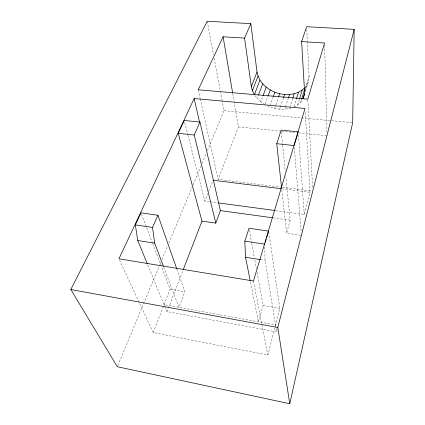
<?xml version="1.0" encoding="UTF-8"?>
<svg xmlns="http://www.w3.org/2000/svg" width="425" height="425" viewBox="0 0 425 425"><rect width="100%" height="100%" fill="white"/><g stroke="black" fill="none" stroke-linecap="round" stroke-linejoin="round"><path stroke-width="0.32" stroke-dasharray="2.12 1.59" d="M305.384 91.279L308.816 80.054L309.113 75.958L307.392 41.825M164.868 306.367L167.014 311.615L276.733 331.952L277.387 329.391M268.802 232.379L279.836 308.348L275.522 324.971L265.088 260.344L264.743 244.784M119.526 259.978L153.181 332.552L267.808 355.008L275.602 324.96L164.008 304.619L147.512 264.323M275.655 210.587L304.273 214.423L310.011 192.302L305.177 111.111M300.826 235.259L286.615 233.229L290.206 220.187L285.839 176.874M257.056 272.367L263.091 305.416L258.496 321.863L250.458 281.833M305.421 90.722L308.816 80.054M293.813 107.158L297.617 104.991L300.703 102.181L301.66 99.073M304.916 88.496L305.299 87.252L307.519 83.868M305.277 88.432L309.113 75.958M297.617 104.991L299.354 99.402M294.01 106.537L296.358 99.105M289.845 107.371L292.623 98.722M267.352 105.708C272.664 108.433 278.726 109.512 284.67 109.305L285.281 107.456M285.483 106.84L288.315 98.212M279.666 109.23L280.288 107.387M280.495 106.771L283.379 98.17M274.608 108.391L278.402 97.362M270.103 105.602L273.11 97.049M265.248 103.976L267.877 96.661M265.025 104.587L260.833 101.745L262.847 96.268M176.864 269.152L184.785 291.704L178.925 307.344L163.779 267.224M260.833 101.745L257.247 98.403L258.384 95.365M167.014 311.615L182.952 270.374M281.897 187.292L218.11 179.403L238.404 126.894L234.191 102.08M164.008 304.619L170.096 289.127L161.622 266.942M153.181 332.552L163.678 305.835M209.419 201.721L204.818 201.105L207.713 193.742M208.675 191.287L212.532 181.47M117.805 365.5L159.678 265.041M159.933 264.43L160.958 261.981M161.978 259.532L167.593 246.054M168.868 242.994L192.105 187.25M193.125 184.801L200.786 166.425M202.061 163.359L206.146 153.558M207.421 150.498L224.018 110.681L222.19 100.959M300.703 102.181L302.945 98.818M291.316 107.987L284.67 109.305M224.018 110.681L330.905 120.679M331.564 120.737L352.017 122.65M238.404 126.894L281.053 131.155M281.711 131.224L298.111 132.86M298.77 132.929L326.984 135.745M282.556 187.372L312.147 191.032M281.828 188.801L310.011 192.302M210.077 201.806L217.967 202.863M273.243 217.86L290.206 220.187M260.525 259.632L265.088 260.344M170.096 289.127L184.785 291.704M263.091 305.416L279.836 308.348M255.112 95.604L257.247 98.403M164.156 304.619L164.629 305.788M141.435 214.078L146.365 226.987M146.598 227.598L152.469 242.967M152.702 243.583L161.388 266.326M184.726 122.405L187.829 134.56M187.993 135.203L204.818 201.105M198.236 89.792L200.095 98.175M200.239 98.818L218.11 179.403M253.465 281.021L261.768 323.855M261.896 324.503L267.808 355.008M207.188 21.25L213.531 54.947M214.136 58.188L220.24 90.589M220.363 91.237L222.068 100.311M249.358 230.244L251.611 242.558M251.727 243.206L254.331 257.46M254.803 260.052L256.344 268.478M232.751 93.59L234.079 101.426M275.602 324.96L276.733 331.952M281.817 189.789L286.615 233.229M281.329 132.101L282.588 144.612M282.657 145.27L285.308 171.61M294.318 147.533L301.203 232.05M298.493 135.134L304.273 214.423M307.838 99.811L312.625 187.808M306.765 29.352L307.36 41.167M324.626 45.002L326.883 131.771"/><path stroke-width="0.64" d="M304.47 93.835L302.945 98.818L304.236 95.019L304.513 90.929L301.617 41.602L306.632 26.727L354.179 29.346L352.676 122.713L289.765 403.75L117.295 366.727L70.821 289.515L207.188 21.25L250.819 23.651L257.013 72.016C260.615 92.012 289.526 102.064 304.433 88.065M289.765 403.75L277.801 327.473L354.179 29.346M265.285 242.271L266.209 239.169M266.581 237.931L268.43 231.726M298.063 132.451L294.153 145.552L276.733 143.714L281.127 130.124L298.249 131.83M301.66 99.073L304.534 89.739M299.551 98.786L302.255 90.089M296.554 98.483L298.509 92.289M292.825 98.106L294.217 93.782M250.197 280.543L245.528 257.295L244.832 241.172L249.002 228.299L268.616 231.104M288.517 97.596L289.526 94.515M283.587 97.553L284.617 94.483M278.609 96.751L279.661 93.686M273.328 96.438L274.832 92.161M268.095 96.05L270.289 89.951M201.981 221.138L215.794 223.109L220.394 210.614L199.978 122.049L184.238 120.488L178.218 133.328L201.981 221.138L183.191 269.758M263.07 95.662L266.204 87.141M258.613 94.759L262.714 83.826M259.946 80.107L254.4 94.669L252.397 90.674L251.329 86.562L244.566 38.101L250.819 23.651M252.397 90.674L258.017 76.128M251.329 86.562L257.013 72.016M163.312 265.986L154.689 243.148L152.522 227.433L157.935 215.273L140.967 212.845L135.331 224.873L137.764 240.513L147.262 263.712M215.794 223.109L194.214 135.012L199.978 122.049M194.124 98.552L118.968 258.777L253.465 281.021L305.017 108.471L194.124 98.552L199.628 122.352M244.566 38.101L223.104 36.778L198.236 89.792L307.806 99.147L324.578 43.015L301.617 41.602M178.218 133.328L194.214 135.012M213.015 180.242L281.175 188.721M218.625 202.953L275.002 210.502M220.394 210.614L272.59 217.77M135.331 224.873L152.522 227.433M244.832 241.172L264.727 244.136M137.764 240.513L154.689 243.148M245.528 257.295L260.525 259.632M70.821 289.515L277.801 327.473M157.935 215.273L176.646 268.526M223.104 36.778L232.64 92.937M276.733 143.714L281.525 187.154"/></g></svg>
